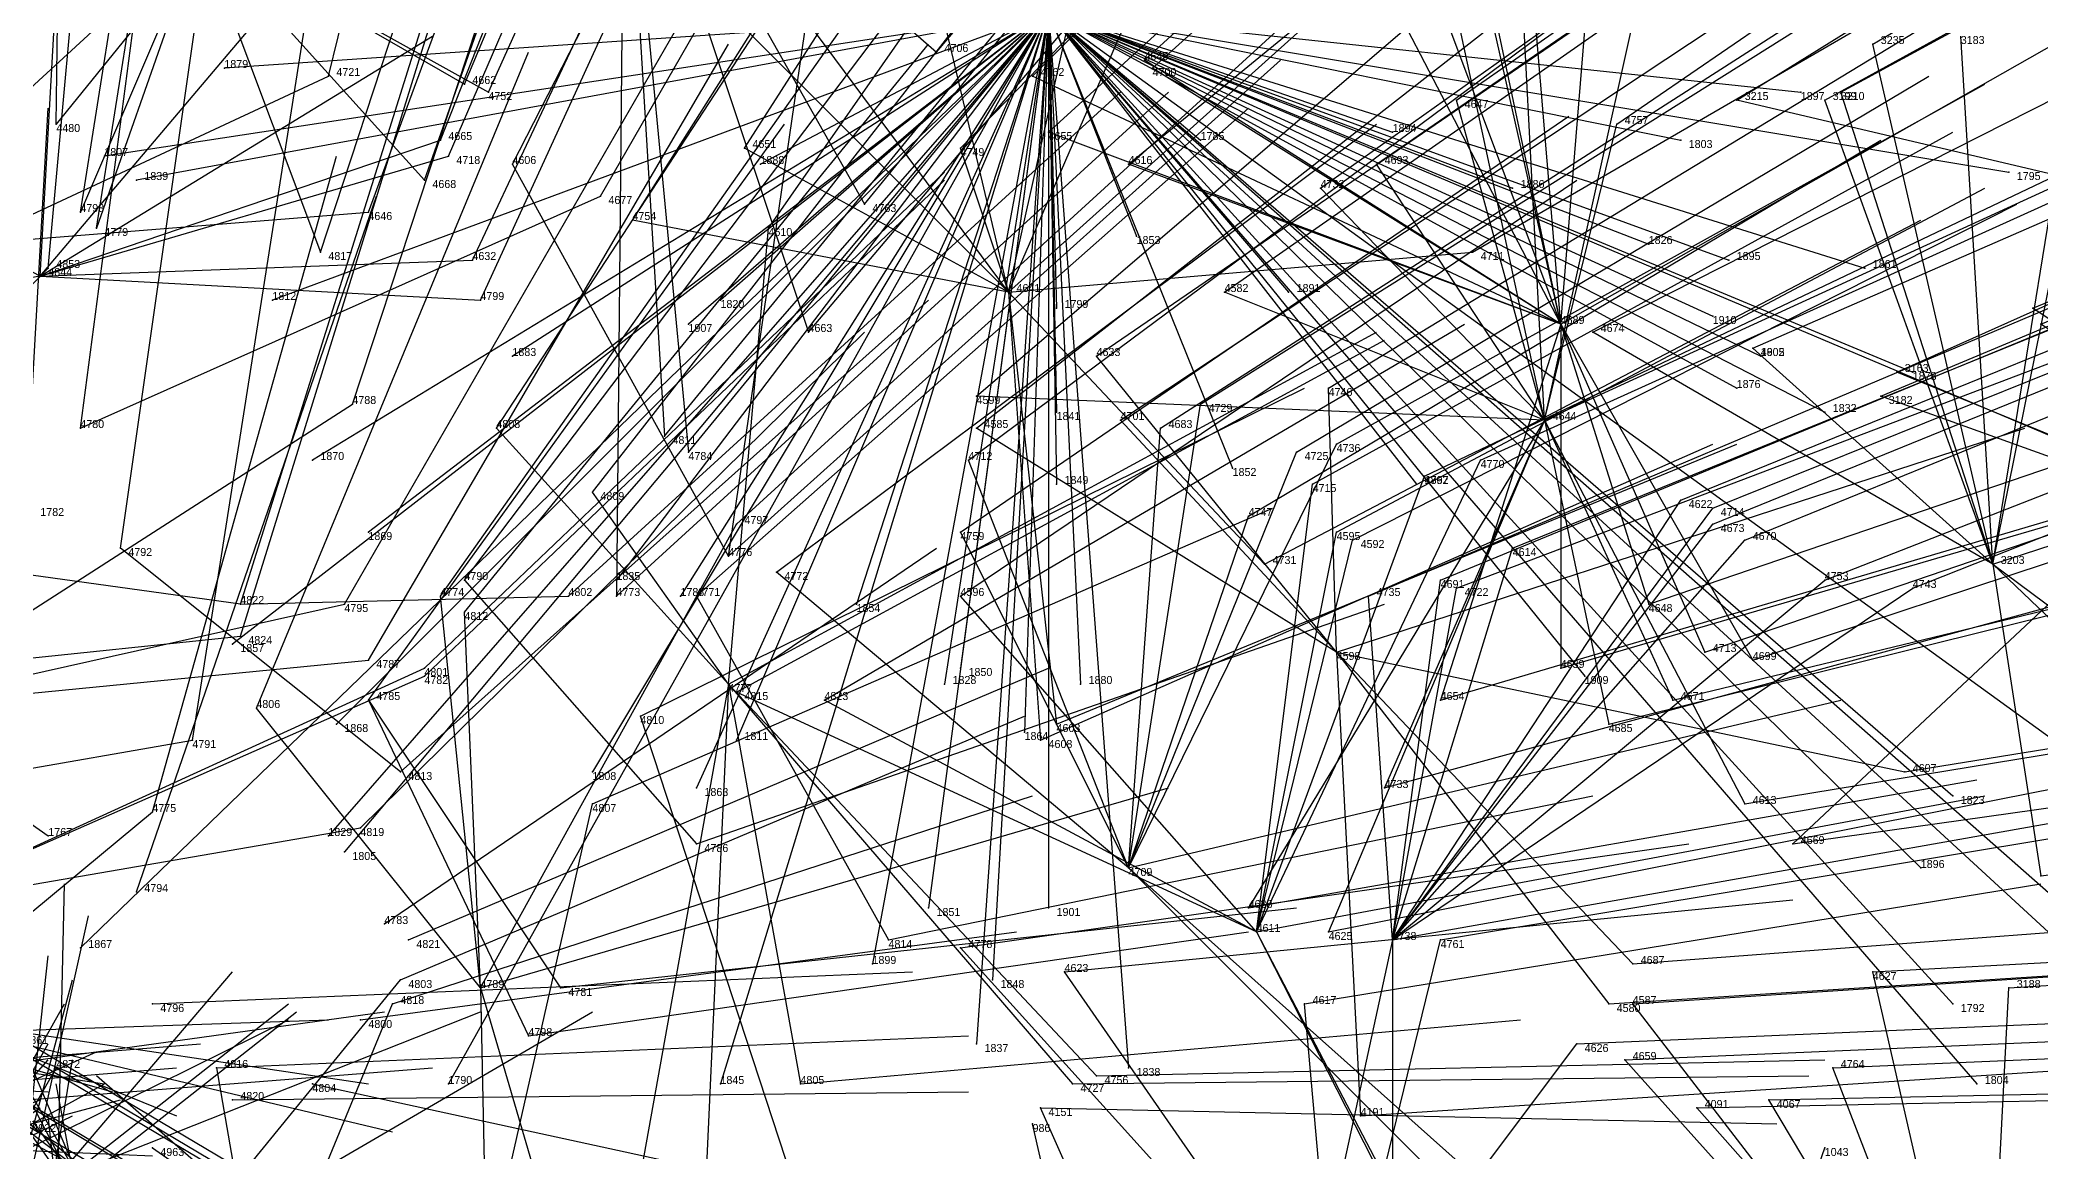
# Model space of a CAD drawing. Extents: x -0.5 to 0.59, y -0.5 to 0.58.
# Drawn here: x 0.001 to 0.251, y -0.0025 to 0.1365 of the extents above; entities that cross this region are included whole.
import ezdxf

# ---------------------------------------------------------------- set-up
doc = ezdxf.new("R2010")
doc.units = 0
for name, color, linetype in [('Facilities', 3, 'CONTINUOUS'), ('Facilities_lines', 3, 'CONTINUOUS'), ('Normals', 1, 'CONTINUOUS'), ('Source_points', 5, 'CONTINUOUS'), ('Text', 3, 'CONTINUOUS')]:
    doc.layers.add(name, color=color, linetype=linetype)

msp = doc.modelspace()

# ---------------------------------------------------------------- linework, layer by layer
at = {"layer": 'Facilities', "color": 3}
for p in [(0.001, 0.107, -0.268), (0.122, 0.105, -0.404), (0.191, 0.101, -0.54), (0.006, 0.088, -0.222), (0.189, 0.089, -0.523), (0.087, 0.072, -0.282), (0.245, 0.071, -0.639), (0.054, 0.069, -0.22), (0.026, 0.066, -0.177), (0.083, 0.067, -0.266), (0.163, 0.06, -0.433), (0.087, 0.056, -0.258), (0.042, 0.054, -0.172), (0.046, 0.045, -0.161), (0.137, 0.033, -0.351), (0.013, 0.03, -0.083), (0.044, 0.026, -0.127), (0.047, 0.024, -0.132), (0.153, 0.025, -0.388), (0.17, 0.024, -0.428), (0.056, 0.018, -0.146), (0.015, 0.016, -0.056), (0.041, 0.014, -0.109), (0.003, 0.008, -0.022), (0.023, 0.008, -0.061), (0.035, 0.006, -0.088), (0.025, 0.004, -0.064), (0.015, -0.002, -0.038)]:
    msp.add_point(p, dxfattribs=at)
at = {"layer": 'Facilities_lines', "color": 3}
for p, q in [((0.122, 0.105, -0.404), (0.155, 0.181, -0.597)), ((0.041, 0.173, -0.445), (0.003, 0.126, -0.315)), ((0.191, 0.101, -0.54), (0.197, 0.174, -0.657)), ((0.074, 0.169, -0.462), (0.073, 0.067, -0.248)), ((0.074, 0.169, -0.462), (0.097, 0.1, -0.348)), ((0.074, 0.169, -0.462), (0.113, 0.135, -0.441)), ((0.074, 0.169, -0.462), (0.104, 0.116, -0.389)), ((0.074, 0.169, -0.462), (0.082, 0.085, -0.294)), ((0.074, 0.169, -0.462), (0.079, 0.087, -0.294)), ((0.087, 0.072, -0.282), (0.101, 0.168, -0.49)), ((0.122, 0.105, -0.404), (0.109, 0.16, -0.483)), ((0.122, 0.105, -0.404), (0.134, 0.159, -0.52)), ((0.191, 0.101, -0.54), (0.18, 0.153, -0.591)), ((0.245, 0.071, -0.639), (0.262, 0.155, -0.761)), ((0.191, 0.101, -0.54), (0.165, 0.151, -0.559)), ((0.245, 0.071, -0.639), (0.258, 0.151, -0.748)), ((0.021, 0.15, -0.378), (-0.016, 0.116, -0.292)), ((0.021, 0.15, -0.378), (0.006, 0.115, -0.288)), ((0.021, 0.15, -0.378), (0.008, 0.113, -0.283)), ((0.021, 0.15, -0.378), (0.054, 0.131, -0.356)), ((0.021, 0.15, -0.378), (0.049, 0.119, -0.321)), ((0.021, 0.15, -0.378), (0.057, 0.13, -0.354)), ((0.021, 0.15, -0.378), (0.036, 0.11, -0.289)), ((0.191, 0.101, -0.54), (0.173, 0.149, -0.57)), ((0.191, 0.101, -0.54), (0.18, 0.15, -0.587)), ((0.191, 0.101, -0.54), (0.187, 0.149, -0.597)), ((0.001, 0.107, -0.268), (0.034, 0.146, -0.376)), ((0.189, 0.089, -0.523), (0.186, 0.146, -0.591)), ((-0.151, 0.145, -1.25), (0.002, 0.037, -1.25)), ((0.122, 0.105, -0.404), (0.093, 0.144, -0.429)), ((0.189, 0.089, -0.523), (0.201, 0.143, -0.616)), ((0.127, 0.14, -1.25), (0.006, 0.023, -1.25)), ((0.127, 0.14, -1.25), (0.009, 0.122, -1.25)), ((0.127, 0.14, -1.25), (0.013, 0.119, -1.25)), ((0.127, 0.14, -1.25), (0.024, 0.133, -1.25)), ((0.127, 0.14, -1.25), (0.025, 0.061, -1.25)), ((0.127, 0.14, -1.25), (0.03, 0.104, -1.25)), ((0.127, 0.14, -1.25), (0.035, 0.084, -1.25)), ((0.127, 0.14, -1.25), (0.037, 0.037, -1.25)), ((0.127, 0.14, -1.25), (0.038, 0.051, -1.25)), ((0.127, 0.14, -1.25), (0.039, 0.035, -1.25)), ((0.127, 0.14, -1.25), (0.042, 0.075, -1.25)), ((0.127, 0.14, -1.25), (0.052, 0.006, -1.25)), ((0.127, 0.14, -1.25), (0.06, 0.097, -1.25)), ((0.127, 0.14, -1.25), (0.07, 0.045, -1.25)), ((0.127, 0.14, -1.25), (0.073, 0.069, -1.25)), ((0.127, 0.14, -1.25), (0.081, 0.067, -1.25)), ((0.127, 0.14, -1.25), (0.082, 0.101, -1.25)), ((0.127, 0.14, -1.25), (0.083, 0.043, -1.25)), ((0.127, 0.14, -1.25), (0.086, 0.104, -1.25)), ((0.127, 0.14, -1.25), (0.086, 0.006, -1.25)), ((0.127, 0.14, -1.25), (0.088, 0.049, -1.25)), ((0.122, 0.105, -0.404), (0.089, 0.138, -0.41)), ((0.127, 0.14, -1.25), (0.091, 0.121, -1.25)), ((0.127, 0.14, -1.25), (0.103, 0.066, -1.25)), ((0.127, 0.14, -1.25), (0.105, 0.021, -1.25)), ((0.127, 0.14, -1.25), (0.112, 0.028, -1.25)), ((0.127, 0.14, -1.25), (0.114, 0.056, -1.25)), ((0.127, 0.14, -1.25), (0.116, 0.058, -1.25)), ((0.127, 0.14, -1.25), (0.118, 0.011, -1.25)), ((0.127, 0.14, -1.25), (0.12, 0.019, -1.25)), ((0.127, 0.14, -1.25), (0.124, 0.05, -1.25)), ((0.127, 0.14, -1.25), (0.146, 0.124, -1.25)), ((0.127, 0.14, -1.25), (0.24, 0.016, -1.25)), ((0.127, 0.14, -1.25), (0.253, 0.024, -1.25)), ((0.127, 0.14, -1.25), (0.247, 0.12, -1.25)), ((0.127, 0.14, -1.25), (0.128, 0.103, -1.25)), ((0.127, 0.14, -1.25), (0.206, 0.124, -1.25)), ((0.127, 0.14, -1.25), (0.243, 0.006, -1.25)), ((0.127, 0.14, -1.25), (0.24, 0.042, -1.25)), ((0.127, 0.14, -1.25), (0.202, 0.111, -1.25)), ((0.127, 0.14, -1.25), (0.224, 0.09, -1.25)), ((0.127, 0.14, -1.25), (0.137, 0.008, -1.25)), ((0.127, 0.14, -1.25), (0.128, 0.09, -1.25)), ((0.127, 0.14, -1.25), (0.128, 0.081, -1.25)), ((0.127, 0.14, -1.25), (0.15, 0.083, -1.25)), ((0.127, 0.14, -1.25), (0.138, 0.112, -1.25)), ((0.127, 0.14, -1.25), (0.229, 0.108, -1.25)), ((0.127, 0.14, -1.25), (0.213, 0.093, -1.25)), ((0.127, 0.14, -1.25), (0.235, 0.095, -1.25)), ((0.127, 0.14, -1.25), (0.131, 0.056, -1.25)), ((0.127, 0.14, -1.25), (0.254, 0.048, -1.25)), ((0.127, 0.14, -1.25), (0.185, 0.118, -1.25)), ((0.127, 0.14, -1.25), (0.257, 0.085, -1.25)), ((0.127, 0.14, -1.25), (0.157, 0.105, -1.25)), ((0.127, 0.14, -1.25), (0.173, 0.081, -1.25)), ((0.127, 0.14, -1.25), (0.17, 0.125, -1.25)), ((0.127, 0.14, -1.25), (0.212, 0.109, -1.25)), ((0.127, 0.14, -1.25), (0.236, 0.033, -1.25)), ((0.127, 0.14, -1.25), (0.221, 0.13, -1.25)), ((0.127, 0.14, -1.25), (0.127, 0.028, -1.25)), ((0.127, 0.14, -1.25), (0.253, 0.029, -1.25)), ((0.127, 0.14, -1.25), (0.216, 0.097, -1.25)), ((0.127, 0.14, -1.25), (0.194, 0.057, -1.25)), ((0.127, 0.14, -1.25), (0.21, 0.102, -1.25)), ((0.189, 0.089, -0.523), (0.178, 0.14, -0.567)), ((0.001, 0.107, -0.268), (0.05, 0.137, -0.365)), ((0.245, 0.071, -0.639), (0.23, 0.136, -0.668)), ((0.245, 0.071, -0.639), (0.241, 0.137, -0.692)), ((0.191, 0.101, -0.54), (0.139, 0.134, -0.482)), ((0.191, 0.101, -0.54), (0.14, 0.133, -0.482)), ((-0.008, 0.111, -0.278), (0.037, 0.132, -0.343)), ((0.191, 0.101, -0.54), (0.125, 0.132, -0.455)), ((0.001, 0.107, -0.268), (-0.04, 0.128, -0.334)), ((0.189, 0.089, -0.523), (0.178, 0.129, -0.549)), ((0.285, 0.112, -0.765), (0.213, 0.129, -0.623)), ((0.245, 0.071, -0.639), (0.224, 0.129, -0.647)), ((0.245, 0.071, -0.639), (0.226, 0.13, -0.65)), ((0.189, 0.089, -0.523), (0.198, 0.126, -0.588)), ((0.001, 0.107, -0.268), (0.051, 0.124, -0.337)), ((0.122, 0.105, -0.404), (0.089, 0.123, -0.38)), ((0.122, 0.105, -0.404), (0.116, 0.123, -0.421)), ((0.191, 0.101, -0.54), (0.127, 0.125, -0.445)), ((0.001, 0.107, -0.268), (0.052, 0.122, -0.331)), ((0.087, 0.072, -0.282), (0.06, 0.121, -0.339)), ((0.191, 0.101, -0.54), (0.137, 0.121, -0.457)), ((0.189, 0.089, -0.523), (0.168, 0.121, -0.519)), ((0.189, 0.089, -0.523), (0.161, 0.118, -0.499)), ((0.006, 0.088, -0.222), (0.071, 0.117, -0.342)), ((-0.008, 0.111, -0.278), (0.042, 0.115, -0.305)), ((0.122, 0.105, -0.404), (0.075, 0.114, -0.342)), ((0.087, 0.056, -0.258), (0.092, 0.113, -0.363)), ((-0.048, 0.057, -0.188), (0.002, 0.108, -0.27)), ((0.001, 0.107, -0.268), (0.055, 0.109, -0.306)), ((0.122, 0.105, -0.404), (0.18, 0.11, -0.528)), ((0.001, 0.107, -0.268), (-0.051, 0.098, -0.277)), ((0.001, 0.107, -0.268), (0.056, 0.104, -0.296)), ((0.122, 0.105, -0.404), (0.128, 0.051, -0.343)), ((0.122, 0.105, -0.404), (0.126, 0.049, -0.338)), ((0.122, 0.105, -0.404), (0.154, 0.071, -0.424)), ((0.189, 0.089, -0.523), (0.149, 0.105, -0.456)), ((0.306, 0.065, -0.783), (0.25, 0.103, -0.676)), ((0.191, 0.101, -0.54), (0.176, 0.054, -0.461)), ((0.191, 0.101, -0.54), (0.191, 0.058, -0.498)), ((0.191, 0.101, -0.54), (0.202, 0.066, -0.531)), ((0.191, 0.101, -0.54), (0.215, 0.059, -0.557)), ((0.191, 0.101, -0.54), (0.209, 0.06, -0.545)), ((0.306, 0.065, -0.783), (0.251, 0.101, -0.675)), ((0.245, 0.071, -0.639), (0.195, 0.1, -0.549)), ((0.245, 0.071, -0.639), (0.215, 0.098, -0.591)), ((0.163, 0.06, -0.433), (0.133, 0.097, -0.411)), ((0.163, 0.06, -0.433), (0.162, 0.093, -0.466)), ((0.306, 0.065, -0.783), (0.233, 0.095, -0.63)), ((-0.019, 0.053, -0.141), (0.04, 0.091, -0.249)), ((0.189, 0.089, -0.523), (0.118, 0.092, -0.373)), ((0.137, 0.033, -0.351), (0.146, 0.091, -0.43)), ((0.306, 0.065, -0.783), (0.231, 0.092, -0.622)), ((0.087, 0.056, -0.258), (0.058, 0.088, -0.264)), ((0.163, 0.06, -0.433), (0.118, 0.088, -0.369)), ((0.163, 0.06, -0.433), (0.136, 0.089, -0.406)), ((0.137, 0.033, -0.351), (0.141, 0.088, -0.417)), ((0.189, 0.089, -0.523), (0.152, 0.028, -0.386)), ((0.189, 0.089, -0.523), (0.162, 0.025, -0.408)), ((0.189, 0.089, -0.523), (0.169, 0.043, -0.436)), ((0.189, 0.089, -0.523), (0.214, 0.041, -0.545)), ((0.189, 0.089, -0.523), (0.205, 0.054, -0.531)), ((0.189, 0.089, -0.523), (0.197, 0.051, -0.507)), ((0.137, 0.033, -0.351), (0.163, 0.086, -0.461)), ((0.137, 0.033, -0.351), (0.117, 0.084, -0.36)), ((0.137, 0.033, -0.351), (0.158, 0.085, -0.449)), ((0.153, 0.025, -0.388), (0.181, 0.084, -0.498)), ((0.153, 0.025, -0.388), (0.174, 0.082, -0.48)), ((0.153, 0.025, -0.388), (0.16, 0.081, -0.448)), ((0.268, 0.081, -0.699), (0.22, 0.036, -0.558)), ((0.087, 0.056, -0.258), (0.07, 0.08, -0.265)), ((0.17, 0.024, -0.428), (0.206, 0.079, -0.552)), ((0.17, 0.024, -0.428), (0.21, 0.078, -0.561)), ((0.056, 0.018, -0.146), (0.088, 0.076, -0.291)), ((0.137, 0.033, -0.351), (0.152, 0.077, -0.426)), ((0.17, 0.024, -0.428), (0.21, 0.076, -0.559)), ((0.026, 0.066, -0.177), (-0.025, 0.073, -0.192)), ((0.046, 0.045, -0.161), (0.011, 0.073, -0.184)), ((0.137, 0.033, -0.351), (0.116, 0.075, -0.344)), ((0.153, 0.025, -0.388), (0.163, 0.075, -0.447)), ((0.153, 0.025, -0.388), (0.165, 0.074, -0.453)), ((0.17, 0.024, -0.428), (0.214, 0.074, -0.567)), ((0.17, 0.024, -0.428), (0.185, 0.073, -0.497)), ((0.245, 0.071, -0.639), (0.292, 0.026, -0.733)), ((0.245, 0.071, -0.639), (0.296, 0.033, -0.746)), ((0.245, 0.071, -0.639), (0.251, 0.032, -0.633)), ((0.054, 0.069, -0.22), (0.083, 0.036, -0.226)), ((0.137, 0.033, -0.351), (0.093, 0.07, -0.291)), ((0.17, 0.024, -0.428), (0.176, 0.069, -0.472)), ((0.17, 0.024, -0.428), (0.224, 0.069, -0.586)), ((0.17, 0.024, -0.428), (0.178, 0.068, -0.477)), ((0.17, 0.024, -0.428), (0.235, 0.068, -0.611)), ((-0.019, 0.053, -0.141), (0.039, 0.066, -0.19)), ((0.026, 0.066, -0.177), (0.067, 0.067, -0.237)), ((0.056, 0.018, -0.146), (0.051, 0.067, -0.21)), ((0.083, 0.067, -0.266), (0.107, 0.024, -0.273)), ((0.153, 0.025, -0.388), (0.116, 0.067, -0.334)), ((0.17, 0.024, -0.428), (0.167, 0.067, -0.451)), ((0.056, 0.018, -0.146), (0.054, 0.065, -0.211)), ((-0.031, 0.056, -0.161), (0.026, 0.062, -0.168)), ((-0.019, 0.053, -0.141), (0.042, 0.059, -0.181)), ((-0.01, 0.031, -0.082), (0.049, 0.058, -0.189)), ((0.163, 0.06, -0.433), (0.197, 0.016, -0.495)), ((0.163, 0.06, -0.433), (0.166, 0.002, -0.414)), ((0.163, 0.06, -0.433), (0.234, 0.045, -0.596)), ((0.163, 0.06, -0.433), (0.2, 0.021, -0.503)), ((-0.01, 0.031, -0.082), (0.049, 0.057, -0.186)), ((0.087, 0.056, -0.258), (0.075, -0.011, -0.191)), ((0.087, 0.056, -0.258), (0.084, -0.01, -0.212)), ((0.087, 0.056, -0.258), (0.133, 0.007, -0.334)), ((0.087, 0.056, -0.258), (0.13, 0.006, -0.326)), ((0.087, 0.056, -0.258), (0.096, 0.006, -0.239)), ((0.056, 0.018, -0.146), (0.028, 0.053, -0.15)), ((0.042, 0.054, -0.172), (0.066, 0.018, -0.171)), ((0.042, 0.054, -0.172), (0.062, 0.012, -0.158)), ((0.153, 0.025, -0.388), (0.088, 0.055, -0.26)), ((0.153, 0.025, -0.388), (0.099, 0.054, -0.282)), ((0.095, -0.006, -0.238), (0.076, 0.052, -0.23)), ((-0.037, 0.039, -0.134), (0.02, 0.049, -0.132)), ((0.058, -0.012, -0.149), (0.07, 0.041, -0.202)), ((-0.026, 0.006, -0.067), (0.015, 0.04, -0.107)), ((-0.017, 0.028, -0.081), (0.041, 0.038, -0.139)), ((0.137, 0.033, -0.351), (0.18, -0.01, -0.45)), ((0.137, 0.033, -0.351), (0.183, -0.008, -0.459)), ((0.163, -0.029, -0.413), (0.116, 0.023, -0.296)), ((0.153, 0.025, -0.388), (0.178, -0.024, -0.448)), ((0.153, 0.025, -0.388), (0.177, -0.021, -0.446)), ((0.17, 0.024, -0.428), (0.16, -0.022, -0.403)), ((0.163, -0.029, -0.413), (0.176, 0.024, -0.443)), ((0.17, 0.024, -0.428), (0.17, -0.02, -0.428)), ((0.006, -0.03, -0.077), (0.046, 0.019, -0.125)), ((0.056, 0.018, -0.146), (0.071, -0.033, -0.194)), ((0.056, 0.018, -0.146), (0.057, -0.03, -0.161)), ((0.163, -0.029, -0.413), (0.129, 0.02, -0.326)), ((0.244, -0.041, -0.619), (0.23, 0.02, -0.577)), ((0.244, -0.041, -0.619), (0.247, 0.018, -0.62)), ((0.024, -0.035, -0.105), (0.045, 0.016, -0.12)), ((0.163, -0.029, -0.413), (0.159, 0.016, -0.4)), ((0.244, -0.041, -0.619), (0.2, 0.016, -0.5)), ((0.163, -0.029, -0.413), (0.193, 0.011, -0.483)), ((0.003, 0.008, -0.022), (-0.001, 0.001, -0.002)), ((0.023, 0.008, -0.061), (0.036, -0.066, -0.188)), ((0.244, -0.041, -0.619), (0.199, 0.009, -0.499)), ((0.244, -0.041, -0.619), (0.225, 0.008, -0.563)), ((0.155, -0.062, -0.418), (0.126, 0.003, -0.316)), ((0.264, -0.06, -0.677), (0.208, 0.003, -0.521)), ((0.244, -0.041, -0.619), (0.217, 0.004, -0.544)), ((0.165, -0.173, -1.25), (0.125, 0.001, -1.25)), ((0.165, -0.173, -1.25), (0.224, -0.002, -1.25))]:
    msp.add_line(p, q, dxfattribs=at)
at = {"layer": 'Normals', "color": 1}
for p, q in [((0.037, 0.132, -0.343), (0.059, 0.221, -0.302)), ((0.003, 0.126, -0.315), (0.004, 0.218, -0.275)), ((0.054, 0.131, -0.356), (0.09, 0.217, -0.318)), ((0.057, 0.13, -0.354), (0.095, 0.214, -0.316)), ((0.051, 0.124, -0.337), (0.085, 0.21, -0.296)), ((0.113, 0.135, -0.441), (0.173, 0.206, -0.403)), ((0.006, 0.115, -0.288), (0.02, 0.203, -0.242)), ((0.049, 0.119, -0.321), (0.079, 0.204, -0.279)), ((0.052, 0.122, -0.331), (0.088, 0.205, -0.289)), ((0.06, 0.121, -0.339), (0.102, 0.203, -0.298)), ((0.008, 0.113, -0.283), (0.022, 0.201, -0.238)), ((0.089, 0.123, -0.38), (0.139, 0.201, -0.343)), ((0.042, 0.115, -0.305), (0.073, 0.199, -0.262)), ((0.125, 0.132, -0.455), (0.191, 0.198, -0.419)), ((0.001, 0.107, -0.268), (0.006, 0.196, -0.222)), ((0.002, 0.108, -0.27), (0.01, 0.197, -0.225)), ((0.071, 0.117, -0.342), (0.117, 0.197, -0.304)), ((0.139, 0.134, -0.482), (0.208, 0.197, -0.446)), ((0.036, 0.11, -0.289), (0.064, 0.195, -0.245)), ((0.075, 0.114, -0.342), (0.125, 0.193, -0.305)), ((0.14, 0.133, -0.482), (0.209, 0.195, -0.446)), ((0.055, 0.109, -0.306), (0.094, 0.192, -0.264)), ((0.092, 0.113, -0.363), (0.145, 0.189, -0.326)), ((0.116, 0.123, -0.421), (0.18, 0.189, -0.383)), ((0.056, 0.104, -0.296), (0.094, 0.187, -0.255)), ((0.104, 0.116, -0.389), (0.162, 0.187, -0.349)), ((0.127, 0.125, -0.445), (0.195, 0.187, -0.406)), ((0.23, 0.136, -0.668), (0.31, 0.183, -0.632)), ((0.178, 0.129, -0.549), (0.254, 0.182, -0.512)), ((0.006, 0.088, -0.222), (0.018, 0.179, -0.181)), ((0.04, 0.091, -0.249), (0.069, 0.179, -0.211)), ((0.137, 0.121, -0.457), (0.209, 0.18, -0.42)), ((0.198, 0.126, -0.588), (0.274, 0.178, -0.548)), ((0.213, 0.129, -0.623), (0.292, 0.178, -0.586)), ((0.168, 0.121, -0.519), (0.245, 0.174, -0.482)), ((0.224, 0.129, -0.647), (0.306, 0.174, -0.611)), ((0.226, 0.13, -0.65), (0.307, 0.174, -0.613)), ((0.097, 0.1, -0.348), (0.157, 0.171, -0.311)), ((0.161, 0.118, -0.499), (0.237, 0.172, -0.463)), ((0.058, 0.088, -0.264), (0.109, 0.166, -0.227)), ((0.122, 0.105, -0.404), (0.191, 0.167, -0.364)), ((0.011, 0.073, -0.184), (0.024, 0.164, -0.145)), ((0.079, 0.087, -0.294), (0.138, 0.159, -0.257)), ((0.149, 0.105, -0.456), (0.225, 0.158, -0.418)), ((0.082, 0.085, -0.294), (0.141, 0.157, -0.258)), ((0.18, 0.11, -0.528), (0.261, 0.157, -0.493)), ((0.07, 0.08, -0.265), (0.127, 0.153, -0.228)), ((0.026, 0.066, -0.177), (0.053, 0.152, -0.133)), ((0.118, 0.092, -0.373), (0.188, 0.152, -0.335)), ((0.026, 0.062, -0.168), (0.053, 0.149, -0.126)), ((0.133, 0.097, -0.411), (0.209, 0.149, -0.374)), ((0.191, 0.101, -0.54), (0.272, 0.147, -0.503)), ((0.039, 0.066, -0.19), (0.084, 0.144, -0.148)), ((0.054, 0.069, -0.22), (0.11, 0.143, -0.181)), ((0.118, 0.088, -0.369), (0.191, 0.145, -0.329)), ((0.051, 0.067, -0.21), (0.104, 0.142, -0.17)), ((0.162, 0.093, -0.466), (0.241, 0.141, -0.428)), ((0.195, 0.1, -0.549), (0.278, 0.142, -0.512)), ((0.02, 0.049, -0.132), (0.034, 0.138, -0.089)), ((0.088, 0.076, -0.291), (0.157, 0.139, -0.256)), ((0.117, 0.084, -0.36), (0.191, 0.139, -0.321)), ((0.136, 0.089, -0.406), (0.213, 0.14, -0.368)), ((0.141, 0.088, -0.417), (0.219, 0.138, -0.378)), ((0.146, 0.091, -0.43), (0.224, 0.14, -0.39)), ((0.25, 0.103, -0.676), (0.336, 0.138, -0.638)), ((0.042, 0.059, -0.181), (0.087, 0.136, -0.136)), ((0.054, 0.065, -0.211), (0.112, 0.136, -0.172)), ((0.251, 0.101, -0.675), (0.336, 0.136, -0.637)), ((0.024, 0.133, -1.25), (0.024, 0.133, -1.15)), ((0.028, 0.053, -0.15), (0.062, 0.135, -0.103)), ((0.087, 0.072, -0.282), (0.156, 0.134, -0.245)), ((0.215, 0.098, -0.591), (0.3, 0.135, -0.554)), ((0.233, 0.095, -0.63), (0.318, 0.133, -0.593)), ((0.158, 0.085, -0.449), (0.237, 0.132, -0.409)), ((0.163, 0.086, -0.461), (0.244, 0.131, -0.423)), ((-0.003, 0.039, -0.098), (0.002, 0.128, -0.052)), ((0.067, 0.067, -0.237), (0.136, 0.13, -0.202)), ((0.073, 0.067, -0.248), (0.142, 0.13, -0.212)), ((0.083, 0.067, -0.266), (0.152, 0.128, -0.228)), ((0.189, 0.089, -0.523), (0.274, 0.128, -0.486)), ((0.221, 0.13, -1.25), (0.221, 0.13, -1.15)), ((0.231, 0.092, -0.622), (0.317, 0.128, -0.585)), ((0.042, 0.054, -0.172), (0.094, 0.126, -0.126)), ((0.093, 0.07, -0.291), (0.168, 0.126, -0.255)), ((0.116, 0.075, -0.344), (0.192, 0.127, -0.305)), ((0.146, 0.124, -1.25), (0.146, 0.124, -1.15)), ((0.152, 0.077, -0.426), (0.231, 0.124, -0.386)), ((0.16, 0.081, -0.448), (0.24, 0.125, -0.409)), ((0.17, 0.125, -1.25), (0.17, 0.125, -1.15)), ((0.206, 0.124, -1.25), (0.206, 0.124, -1.15)), ((0.009, 0.122, -1.25), (0.009, 0.122, -1.15)), ((0.015, 0.04, -0.107), (0.038, 0.122, -0.055)), ((0.091, 0.121, -1.25), (0.091, 0.121, -1.15)), ((0.174, 0.082, -0.48), (0.258, 0.122, -0.443)), ((0.181, 0.084, -0.498), (0.265, 0.122, -0.461)), ((0.013, 0.119, -1.25), (0.013, 0.119, -1.15)), ((0.049, 0.058, -0.189), (0.114, 0.12, -0.145)), ((0.049, 0.057, -0.186), (0.114, 0.119, -0.143)), ((0.116, 0.067, -0.334), (0.193, 0.119, -0.297)), ((0.163, 0.075, -0.447), (0.244, 0.118, -0.409)), ((0.185, 0.118, -1.25), (0.185, 0.118, -1.15)), ((0.247, 0.12, -1.25), (0.247, 0.12, -1.15)), ((0.013, 0.03, -0.083), (0.043, 0.117, -0.042)), ((0.165, 0.074, -0.453), (0.248, 0.116, -0.415)), ((0.154, 0.071, -0.424), (0.236, 0.114, -0.387)), ((0.206, 0.079, -0.552), (0.292, 0.114, -0.515)), ((0.21, 0.078, -0.561), (0.297, 0.113, -0.524)), ((0.138, 0.112, -1.25), (0.138, 0.112, -1.15)), ((0.202, 0.111, -1.25), (0.202, 0.111, -1.15)), ((0.21, 0.076, -0.559), (0.296, 0.111, -0.522)), ((0.185, 0.073, -0.497), (0.271, 0.108, -0.46)), ((0.212, 0.109, -1.25), (0.212, 0.109, -1.15)), ((0.214, 0.074, -0.567), (0.3, 0.109, -0.53)), ((0.229, 0.108, -1.25), (0.229, 0.108, -1.15)), ((0.03, 0.104, -1.25), (0.03, 0.104, -1.15)), ((0.046, 0.045, -0.161), (0.112, 0.104, -0.115)), ((0.086, 0.104, -1.25), (0.086, 0.104, -1.15)), ((0.128, 0.103, -1.25), (0.128, 0.103, -1.15)), ((0.157, 0.105, -1.25), (0.157, 0.105, -1.15)), ((0.167, 0.067, -0.451), (0.252, 0.103, -0.412)), ((0.176, 0.069, -0.472), (0.261, 0.104, -0.434)), ((0.224, 0.069, -0.586), (0.311, 0.103, -0.55)), ((0.082, 0.101, -1.25), (0.082, 0.101, -1.15)), ((0.099, 0.054, -0.282), (0.179, 0.101, -0.244)), ((0.178, 0.068, -0.477), (0.265, 0.101, -0.439)), ((0.21, 0.102, -1.25), (0.21, 0.102, -1.15)), ((0.235, 0.068, -0.611), (0.321, 0.102, -0.574)), ((0.041, 0.038, -0.139), (0.104, 0.1, -0.092)), ((0.087, 0.056, -0.258), (0.168, 0.1, -0.22)), ((0.088, 0.055, -0.26), (0.169, 0.099, -0.221)), ((0.245, 0.071, -0.639), (0.334, 0.1, -0.603)), ((0.06, 0.097, -1.25), (0.06, 0.097, -1.15)), ((0.202, 0.066, -0.531), (0.29, 0.096, -0.495)), ((0.216, 0.097, -1.25), (0.216, 0.097, -1.15)), ((0.076, 0.052, -0.23), (0.159, 0.093, -0.193)), ((0.213, 0.093, -1.25), (0.213, 0.093, -1.15)), ((0.235, 0.095, -1.25), (0.235, 0.095, -1.15)), ((0.128, 0.09, -1.25), (0.128, 0.09, -1.15)), ((0.163, 0.06, -0.433), (0.249, 0.088, -0.392)), ((0.209, 0.06, -0.545), (0.297, 0.09, -0.507)), ((0.215, 0.059, -0.557), (0.303, 0.088, -0.52)), ((0.224, 0.09, -1.25), (0.224, 0.09, -1.15)), ((0.126, 0.049, -0.338), (0.21, 0.086, -0.299)), ((0.128, 0.051, -0.343), (0.213, 0.086, -0.305)), ((0.035, 0.084, -1.25), (0.035, 0.084, -1.15)), ((0.15, 0.083, -1.25), (0.15, 0.083, -1.15)), ((0.191, 0.058, -0.498), (0.28, 0.084, -0.461)), ((0.128, 0.081, -1.25), (0.128, 0.081, -1.15)), ((0.173, 0.081, -1.25), (0.173, 0.081, -1.15)), ((0.07, 0.041, -0.202), (0.155, 0.078, -0.164)), ((0.176, 0.054, -0.461), (0.264, 0.08, -0.421)), ((0.205, 0.054, -0.531), (0.296, 0.076, -0.494)), ((0.042, 0.075, -1.25), (0.042, 0.075, -1.15)), ((0.044, 0.026, -0.127), (0.113, 0.073, -0.073)), ((0.197, 0.051, -0.507), (0.286, 0.073, -0.469)), ((0.073, 0.069, -1.25), (0.073, 0.069, -1.15)), ((0.081, 0.067, -1.25), (0.081, 0.067, -1.15)), ((0.083, 0.036, -0.226), (0.169, 0.066, -0.185)), ((0.103, 0.066, -1.25), (0.103, 0.066, -1.15)), ((0.169, 0.043, -0.436), (0.257, 0.067, -0.395)), ((0.025, 0.061, -1.25), (0.025, 0.061, -1.15)), ((0.047, 0.024, -0.132), (0.127, 0.058, -0.082)), ((0.116, 0.058, -1.25), (0.116, 0.058, -1.15)), ((0.234, 0.045, -0.596), (0.326, 0.06, -0.56)), ((0.114, 0.056, -1.25), (0.114, 0.056, -1.15)), ((0.131, 0.056, -1.25), (0.131, 0.056, -1.15)), ((0.194, 0.057, -1.25), (0.194, 0.057, -1.15)), ((0.214, 0.041, -0.545), (0.305, 0.056, -0.507)), ((0.137, 0.033, -0.351), (0.226, 0.054, -0.311)), ((0.038, 0.051, -1.25), (0.038, 0.051, -1.15)), ((0.046, 0.019, -0.125), (0.124, 0.052, -0.071)), ((0.088, 0.049, -1.25), (0.088, 0.049, -1.15)), ((0.124, 0.05, -1.25), (0.124, 0.05, -1.15)), ((0.22, 0.036, -0.558), (0.312, 0.049, -0.52)), ((0.056, 0.018, -0.146), (0.142, 0.043, -0.103)), ((0.07, 0.045, -1.25), (0.07, 0.045, -1.15)), ((0.083, 0.043, -1.25), (0.083, 0.043, -1.15)), ((0.152, 0.028, -0.386), (0.243, 0.044, -0.348)), ((0.162, 0.025, -0.408), (0.253, 0.043, -0.371)), ((0.251, 0.032, -0.633), (0.344, 0.044, -0.597)), ((0.045, 0.016, -0.12), (0.125, 0.042, -0.066)), ((0.107, 0.024, -0.273), (0.195, 0.042, -0.23)), ((0.153, 0.025, -0.388), (0.244, 0.042, -0.35)), ((0.24, 0.042, -1.25), (0.24, 0.042, -1.15)), ((-0.051, 0.038, -0.16), (0.021, -0.016, -0.204)), ((0.17, 0.024, -0.428), (0.26, 0.04, -0.389)), ((0.176, 0.024, -0.443), (0.266, 0.039, -0.404)), ((-0.068, 0.037, -0.193), (0.018, 0.002, -0.231)), ((0.002, 0.037, -1.25), (0.002, 0.037, -1.15)), ((0.037, 0.037, -1.25), (0.037, 0.037, -1.15)), ((0.116, 0.023, -0.296), (0.207, 0.036, -0.257)), ((0.039, 0.035, -1.25), (0.039, 0.035, -1.15)), ((0.236, 0.033, -1.25), (0.236, 0.033, -1.15)), ((-0.062, 0.032, -0.174), (0.016, -0.01, -0.22)), ((0.002, -0.06, -0.151), (0.004, 0.031, -0.192)), ((0.159, 0.016, -0.4), (0.251, 0.031, -0.362)), ((-0.078, 0.03, -0.209), (0.01, 0.005, -0.25)), ((0.066, 0.018, -0.171), (0.158, 0.028, -0.134)), ((0.112, 0.028, -1.25), (0.112, 0.028, -1.15)), ((0.127, 0.028, -1.25), (0.127, 0.028, -1.15)), ((0.129, 0.02, -0.326), (0.22, 0.029, -0.285)), ((0.2, 0.021, -0.503), (0.292, 0.028, -0.465)), ((0.034, -0.027, -0.108), (-0.031, 0.026, -0.163)), ((-0.013, -0.063, -0.161), (0.007, 0.027, -0.199)), ((0.006, 0.023, -1.25), (0.006, 0.023, -1.15)), ((0.041, 0.014, -0.109), (0.123, 0.025, -0.052)), ((0.062, 0.012, -0.158), (0.152, 0.025, -0.115)), ((0.23, 0.02, -0.577), (0.323, 0.025, -0.54)), ((0.247, 0.018, -0.62), (0.34, 0.024, -0.582)), ((-0.008, -0.069, -0.175), (0.002, 0.022, -0.214)), ((0.105, 0.021, -1.25), (0.105, 0.021, -1.15)), ((0.197, 0.016, -0.495), (0.29, 0.022, -0.457)), ((0.2, 0.016, -0.5), (0.292, 0.022, -0.463)), ((-0.081, 0.02, -0.207), (0.009, 0.006, -0.249)), ((-0.045, 0.019, -0.122), (0.042, 0.006, -0.171)), ((-0.039, 0.02, -0.11), (0.045, 0, -0.16)), ((-0.033, -0.048, -0.147), (0.025, 0.02, -0.191)), ((-0.019, -0.071, -0.183), (0.005, 0.019, -0.219)), ((-0.015, 0.018, -0.059), (0.071, -0.033, -0.072)), ((0.015, 0.016, -0.056), (0.11, 0.02, -0.022)), ((0.12, 0.019, -1.25), (0.12, 0.019, -1.15)), ((-0.041, -0.064, -0.191), (0.004, 0.016, -0.23)), ((-0.038, -0.039, -0.136), (0.032, 0.016, -0.18)), ((0.24, 0.016, -1.25), (0.24, 0.016, -1.15)), ((-0.052, 0.011, -0.132), (0.037, 0.014, -0.179)), ((-0.049, -0.026, -0.139), (0.032, 0.014, -0.181)), ((-0.043, 0.003, -0.109), (0.044, 0.015, -0.156)), ((-0.037, -0.04, -0.136), (0.033, 0.015, -0.181)), ((-0.03, -0.019, -0.089), (0.056, 0.015, -0.127)), ((-0.02, 0.015, -0.063), (0.065, -0.036, -0.076)), ((-0.009, -0.031, -0.08), (0.07, 0.015, -0.121)), ((0.039, -0.064, -0.188), (-0.006, 0.015, -0.229)), ((0.036, -0.066, -0.188), (-0.006, 0.015, -0.23)), ((0.096, 0.006, -0.239), (0.186, 0.014, -0.198)), ((0.193, 0.011, -0.483), (0.286, 0.015, -0.446)), ((0.199, 0.009, -0.499), (0.292, 0.013, -0.461)), ((-0.067, 0.004, -0.168), (0.021, 0.011, -0.214)), ((-0.044, -0.07, -0.206), (0.002, 0.011, -0.243)), ((-0.013, 0.011, -0.043), (0.073, -0.04, -0.045)), ((-0.002, 0.012, -0.03), (0.084, -0.039, -0.032)), ((0.023, 0.008, -0.061), (0.117, 0.012, -0.028)), ((0.118, 0.011, -1.25), (0.118, 0.011, -1.15)), ((0.225, 0.008, -0.563), (0.318, 0.012, -0.526)), ((-0.088, 0.01, -0.221), (0.002, 0.005, -0.264)), ((-0.072, -0.026, -0.192), (0.008, 0.01, -0.24)), ((-0.069, 0.001, -0.172), (0.018, 0.008, -0.221)), ((-0.059, -0.06, -0.21), (0.002, 0.009, -0.248)), ((-0.039, 0.001, -0.098), (0.05, 0.008, -0.143)), ((-0.01, -0.083, -0.209), (0.005, 0.009, -0.245)), ((0.047, -0.065, -0.199), (-0.006, 0.01, -0.24)), ((0.047, -0.067, -0.205), (-0.006, 0.008, -0.246)), ((0.036, -0.077, -0.212), (0, 0.008, -0.252)), ((0.003, 0.008, -0.022), (0.089, -0.043, -0.024)), ((0.133, 0.007, -0.334), (0.224, 0.009, -0.292)), ((0.137, 0.008, -1.25), (0.137, 0.008, -1.15)), ((0.166, 0.002, -0.414), (0.258, 0.008, -0.377)), ((-0.069, -0.037, -0.196), (0.009, 0.006, -0.241)), ((0.02, -0.084, -0.215), (0.003, 0.006, -0.255)), ((0.077, -0.053, -0.235), (0.008, 0.007, -0.275)), ((0.035, 0.006, -0.088), (0.118, -0.012, -0.035)), ((0.052, 0.006, -1.25), (0.052, 0.006, -1.15)), ((0.086, 0.006, -1.25), (0.086, 0.006, -1.15)), ((0.13, 0.006, -0.326), (0.222, 0.007, -0.285)), ((0.217, 0.004, -0.544), (0.31, 0.006, -0.506)), ((0.243, 0.006, -1.25), (0.243, 0.006, -1.15)), ((-0.084, -0.028, -0.22), (0.001, 0.004, -0.263)), ((-0.075, -0.019, -0.195), (0.011, 0.004, -0.24)), ((-0.075, -0.046, -0.22), (0.001, 0.003, -0.262)), ((0.025, 0.004, -0.064), (0.117, 0.005, -0.024)), ((0.126, 0.003, -0.316), (0.218, 0.001, -0.276)), ((0.208, 0.003, -0.521), (0.302, 0.005, -0.485)), ((-0.076, -0.037, -0.213), (0.005, 0.002, -0.256)), ((-0.075, 0.001, -0.188), (0.015, -0.003, -0.232)), ((-0.001, 0.001, -0.002), (0.086, -0.05, -0.004)), ((0.012, -0.09, -0.226), (0.002, 0.002, -0.265)), ((0.125, 0.001, -1.25), (0.125, 0.001, -1.15)), ((0.015, -0.002, -0.038), (0.096, -0.058, -0.018)), ((0.224, -0.002, -1.25), (0.224, -0.002, -1.15))]:
    msp.add_line(p, q, dxfattribs=at)
at = {"layer": 'Source_points', "color": 5}
for p in [(0.23, 0.136, -0.668), (0.024, 0.133, -1.25), (0.113, 0.135, -0.441), (0.139, 0.134, -0.482), (0.14, 0.133, -0.482), (0.037, 0.132, -0.343), (0.054, 0.131, -0.356), (0.125, 0.132, -0.455), (0.057, 0.13, -0.354), (0.178, 0.129, -0.549), (0.213, 0.129, -0.623), (0.221, 0.13, -1.25), (0.224, 0.129, -0.647), (0.226, 0.13, -0.65), (0.003, 0.126, -0.315), (0.198, 0.126, -0.588), (0.051, 0.124, -0.337), (0.089, 0.123, -0.38), (0.116, 0.123, -0.421), (0.127, 0.125, -0.445), (0.146, 0.124, -1.25), (0.17, 0.125, -1.25), (0.206, 0.124, -1.25), (0.009, 0.122, -1.25), (0.052, 0.122, -0.331), (0.06, 0.121, -0.339), (0.091, 0.121, -1.25), (0.137, 0.121, -0.457), (0.168, 0.121, -0.519), (0.013, 0.119, -1.25), (0.049, 0.119, -0.321), (0.161, 0.118, -0.499), (0.185, 0.118, -1.25), (0.247, 0.12, -1.25), (0.071, 0.117, -0.342), (0.104, 0.116, -0.389), (0.006, 0.115, -0.288), (0.008, 0.113, -0.283), (0.042, 0.115, -0.305), (0.075, 0.114, -0.342), (0.092, 0.113, -0.363), (0.138, 0.112, -1.25), (0.202, 0.111, -1.25), (0.002, 0.108, -0.27), (0.036, 0.11, -0.289), (0.055, 0.109, -0.306), (0.18, 0.11, -0.528), (0.212, 0.109, -1.25), (0.229, 0.108, -1.25), (0.03, 0.104, -1.25), (0.056, 0.104, -0.296), (0.086, 0.104, -1.25), (0.128, 0.103, -1.25), (0.149, 0.105, -0.456), (0.157, 0.105, -1.25), (0.25, 0.103, -0.676), (0.082, 0.101, -1.25), (0.21, 0.102, -1.25), (0.251, 0.101, -0.675), (0.097, 0.1, -0.348), (0.195, 0.1, -0.549), (0.215, 0.098, -0.591), (0.06, 0.097, -1.25), (0.133, 0.097, -0.411), (0.216, 0.097, -1.25), (0.162, 0.093, -0.466), (0.213, 0.093, -1.25), (0.233, 0.095, -0.63), (0.235, 0.095, -1.25), (0.04, 0.091, -0.249), (0.118, 0.092, -0.373), (0.146, 0.091, -0.43), (0.231, 0.092, -0.622), (0.058, 0.088, -0.264), (0.118, 0.088, -0.369), (0.128, 0.09, -1.25), (0.136, 0.089, -0.406), (0.141, 0.088, -0.417), (0.224, 0.09, -1.25), (0.079, 0.087, -0.294), (0.163, 0.086, -0.461), (0.035, 0.084, -1.25), (0.082, 0.085, -0.294), (0.117, 0.084, -0.36), (0.15, 0.083, -1.25), (0.158, 0.085, -0.449), (0.181, 0.084, -0.498), (0.128, 0.081, -1.25), (0.16, 0.081, -0.448), (0.173, 0.081, -1.25), (0.174, 0.082, -0.48), (0.07, 0.08, -0.265), (0.206, 0.079, -0.552), (0.21, 0.078, -0.561), (0.088, 0.076, -0.291), (0.152, 0.077, -0.426), (0.21, 0.076, -0.559), (0.011, 0.073, -0.184), (0.042, 0.075, -1.25), (0.116, 0.075, -0.344), (0.163, 0.075, -0.447), (0.165, 0.074, -0.453), (0.185, 0.073, -0.497), (0.214, 0.074, -0.567), (0.154, 0.071, -0.424), (0.073, 0.069, -1.25), (0.093, 0.07, -0.291), (0.176, 0.069, -0.472), (0.178, 0.068, -0.477), (0.224, 0.069, -0.586), (0.235, 0.068, -0.611), (0.039, 0.066, -0.19), (0.051, 0.067, -0.21), (0.067, 0.067, -0.237), (0.073, 0.067, -0.248), (0.081, 0.067, -1.25), (0.103, 0.066, -1.25), (0.116, 0.067, -0.334), (0.167, 0.067, -0.451), (0.202, 0.066, -0.531), (0.054, 0.065, -0.211), (0.025, 0.061, -1.25), (0.026, 0.062, -0.168), (0.042, 0.059, -0.181), (0.049, 0.058, -0.189), (0.116, 0.058, -1.25), (0.191, 0.058, -0.498), (0.209, 0.06, -0.545), (0.215, 0.059, -0.557), (0.049, 0.057, -0.186), (0.114, 0.056, -1.25), (0.131, 0.056, -1.25), (0.194, 0.057, -1.25), (0.028, 0.053, -0.15), (0.088, 0.055, -0.26), (0.099, 0.054, -0.282), (0.176, 0.054, -0.461), (0.205, 0.054, -0.531), (0.038, 0.051, -1.25), (0.076, 0.052, -0.23), (0.128, 0.051, -0.343), (0.197, 0.051, -0.507), (0.02, 0.049, -0.132), (0.088, 0.049, -1.25), (0.124, 0.05, -1.25), (0.126, 0.049, -0.338), (0.07, 0.045, -1.25), (0.083, 0.043, -1.25), (0.169, 0.043, -0.436), (0.234, 0.045, -0.596), (0.07, 0.041, -0.202), (0.214, 0.041, -0.545), (0.24, 0.042, -1.25), (0.015, 0.04, -0.107), (0.041, 0.038, -0.139), (0.002, 0.037, -1.25), (0.037, 0.037, -1.25), (0.083, 0.036, -0.226), (0.22, 0.036, -0.558), (0.039, 0.035, -1.25), (0.236, 0.033, -1.25), (0.251, 0.032, -0.633), (0.112, 0.028, -1.25), (0.127, 0.028, -1.25), (0.152, 0.028, -0.386), (0.006, 0.023, -1.25), (0.107, 0.024, -0.273), (0.116, 0.023, -0.296), (0.162, 0.025, -0.408), (0.176, 0.024, -0.443), (0.105, 0.021, -1.25), (0.2, 0.021, -0.503), (0.046, 0.019, -0.125), (0.066, 0.018, -0.171), (0.12, 0.019, -1.25), (0.129, 0.02, -0.326), (0.23, 0.02, -0.577), (0.247, 0.018, -0.62), (0.045, 0.016, -0.12), (0.159, 0.016, -0.4), (0.197, 0.016, -0.495), (0.2, 0.016, -0.5), (0.24, 0.016, -1.25), (0.062, 0.012, -0.158), (0.118, 0.011, -1.25), (0.193, 0.011, -0.483), (0.137, 0.008, -1.25), (0.199, 0.009, -0.499), (0.225, 0.008, -0.563), (0.052, 0.006, -1.25), (0.086, 0.006, -1.25), (0.096, 0.006, -0.239), (0.13, 0.006, -0.326), (0.133, 0.007, -0.334), (0.243, 0.006, -1.25), (0.126, 0.003, -0.316), (0.208, 0.003, -0.521), (0.217, 0.004, -0.544), (0.125, 0.001, -1.25), (0.166, 0.002, -0.414), (0.224, -0.002, -1.25)]:
    msp.add_point(p, dxfattribs=at)

# ---------------------------------------------------------------- texts
at = {"layer": 'Text', "color": 3}
for s, p in [('4706', (0.114, 0.135, -0.441)), ('3235', (0.231, 0.136, -0.668)), ('3183', (0.241, 0.136, -0.692)), ('1879', (0.024, 0.133, -1.25)), ('4721', (0.038, 0.132, -0.343)), ('4762', (0.126, 0.132, -0.455)), ('4645', (0.139, 0.134, -0.482)), ('4700', (0.14, 0.132, -0.482)), ('4662', (0.055, 0.131, -0.356)), ('4752', (0.057, 0.129, -0.354)), ('4647', (0.179, 0.128, -0.549)), ('3215', (0.214, 0.129, -0.623)), ('1897', (0.221, 0.129, -1.25)), ('3199', (0.225, 0.129, -0.647)), ('3210', (0.226, 0.129, -0.65)), ('4480', (0.003, 0.125, -0.315)), ('1894', (0.17, 0.125, -1.25)), ('4757', (0.199, 0.126, -0.588)), ('1807', (0.009, 0.122, -1.25)), ('4665', (0.052, 0.124, -0.337)), ('4651', (0.09, 0.123, -0.38)), ('4749', (0.116, 0.122, -0.421)), ('4655', (0.127, 0.124, -0.445)), ('1785', (0.146, 0.124, -1.25)), ('1803', (0.207, 0.123, -1.25)), ('4718', (0.053, 0.121, -0.331)), ('4606', (0.06, 0.121, -0.339)), ('1888', (0.091, 0.121, -1.25)), ('4616', (0.137, 0.121, -0.457)), ('4693', (0.169, 0.121, -0.519)), ('1839', (0.014, 0.119, -1.25)), ('4668', (0.05, 0.118, -0.321)), ('4732', (0.161, 0.118, -0.499)), ('1886', (0.186, 0.118, -1.25)), ('1795', (0.248, 0.119, -1.25)), ('4793', (0.006, 0.115, -0.288)), ('4677', (0.072, 0.116, -0.342)), ('4763', (0.105, 0.115, -0.389)), ('4779', (0.009, 0.112, -0.283)), ('4646', (0.042, 0.114, -0.305)), ('4754', (0.075, 0.114, -0.342)), ('4610', (0.092, 0.112, -0.363)), ('1853', (0.138, 0.111, -1.25)), ('1826', (0.202, 0.111, -1.25)), ('4844', (0.002, 0.107, -0.268)), ('4853', (0.003, 0.108, -0.27)), ('4817', (0.037, 0.109, -0.289)), ('4632', (0.055, 0.109, -0.306)), ('4711', (0.181, 0.109, -0.528)), ('1895', (0.213, 0.109, -1.25)), ('1861', (0.23, 0.108, -1.25)), ('4641', (0.123, 0.105, -0.404)), ('4582', (0.149, 0.105, -0.456)), ('1891', (0.158, 0.105, -1.25)), ('1812', (0.03, 0.104, -1.25)), ('4799', (0.056, 0.104, -0.296)), ('1820', (0.086, 0.103, -1.25)), ('1799', (0.129, 0.103, -1.25)), ('1907', (0.082, 0.1, -1.25)), ('4663', (0.097, 0.1, -0.348)), ('4689', (0.191, 0.101, -0.54)), ('4674', (0.196, 0.1, -0.549)), ('1910', (0.21, 0.101, -1.25)), ('1883', (0.06, 0.097, -1.25)), ('4633', (0.133, 0.097, -0.411)), ('4602', (0.216, 0.097, -0.591)), ('1905', (0.216, 0.097, -1.25)), ('3163', (0.234, 0.095, -0.63)), ('4746', (0.162, 0.092, -0.466)), ('1876', (0.213, 0.093, -1.25)), ('1878', (0.235, 0.094, -1.25)), ('4788', (0.04, 0.091, -0.249)), ('4599', (0.118, 0.091, -0.373)), ('4729', (0.147, 0.09, -0.43)), ('1832', (0.225, 0.09, -1.25)), ('3182', (0.232, 0.091, -0.622)), ('4780', (0.006, 0.088, -0.222)), ('4808', (0.058, 0.088, -0.264)), ('4585', (0.119, 0.088, -0.369)), ('1841', (0.128, 0.089, -1.25)), ('4701', (0.136, 0.089, -0.406)), ('4683', (0.142, 0.088, -0.417)), ('4644', (0.19, 0.089, -0.523)), ('4811', (0.08, 0.086, -0.294)), ('4736', (0.163, 0.085, -0.461)), ('1870', (0.036, 0.084, -1.25)), ('4784', (0.082, 0.084, -0.294)), ('4712', (0.117, 0.084, -0.36)), ('1852', (0.15, 0.082, -1.25)), ('4725', (0.159, 0.084, -0.449)), ('4770', (0.181, 0.083, -0.498)), ('1849', (0.129, 0.081, -1.25)), ('4715', (0.16, 0.08, -0.448)), ('4767', (0.174, 0.081, -0.48)), ('1892', (0.174, 0.081, -1.25)), ('1782', (0.001, 0.077, -1.25)), ('4809', (0.071, 0.079, -0.265)), ('4747', (0.152, 0.077, -0.426)), ('4622', (0.207, 0.078, -0.552)), ('4714', (0.211, 0.077, -0.561)), ('4797', (0.089, 0.076, -0.291)), ('4673', (0.211, 0.075, -0.559)), ('4792', (0.012, 0.072, -0.184)), ('1869', (0.042, 0.074, -1.25)), ('4776', (0.087, 0.072, -0.282)), ('4759', (0.116, 0.074, -0.344)), ('4595', (0.163, 0.074, -0.447)), ('4592', (0.166, 0.073, -0.453)), ('4614', (0.185, 0.072, -0.497)), ('4670', (0.215, 0.074, -0.567)), ('4731', (0.155, 0.071, -0.424)), ('3203', (0.246, 0.071, -0.639)), ('4774', (0.051, 0.067, -0.21)), ('4790', (0.054, 0.069, -0.22)), ('4802', (0.067, 0.067, -0.237)), ('4773', (0.073, 0.067, -0.248)), ('1835', (0.073, 0.069, -1.25)), ('1788', (0.081, 0.067, -1.25)), ('4771', (0.083, 0.067, -0.266)), ('4772', (0.094, 0.069, -0.291)), ('4596', (0.116, 0.067, -0.334)), ('4735', (0.168, 0.067, -0.451)), ('4691', (0.176, 0.068, -0.472)), ('4722', (0.179, 0.067, -0.477)), ('4753', (0.224, 0.069, -0.586)), ('4743', (0.235, 0.068, -0.611)), ('4822', (0.026, 0.066, -0.177)), ('4795', (0.039, 0.065, -0.19)), ('1854', (0.103, 0.065, -1.25)), ('4648', (0.202, 0.065, -0.531)), ('4812', (0.054, 0.064, -0.211)), ('1857', (0.026, 0.06, -1.25)), ('4824', (0.027, 0.061, -0.168)), ('4713', (0.21, 0.06, -0.545)), ('4787', (0.043, 0.058, -0.181)), ('4801', (0.049, 0.057, -0.189)), ('1850', (0.117, 0.057, -1.25)), ('4598', (0.163, 0.059, -0.433)), ('4639', (0.191, 0.058, -0.498)), ('4699', (0.215, 0.059, -0.557)), ('4785', (0.043, 0.054, -0.172)), ('4782', (0.049, 0.056, -0.186)), ('4777', (0.087, 0.055, -0.258)), ('4815', (0.089, 0.054, -0.26)), ('4823', (0.099, 0.054, -0.282)), ('1828', (0.115, 0.056, -1.25)), ('1880', (0.132, 0.056, -1.25)), ('4654', (0.176, 0.054, -0.461)), ('1909', (0.194, 0.056, -1.25)), ('4671', (0.206, 0.054, -0.531)), ('4806', (0.028, 0.053, -0.15)), ('1868', (0.039, 0.05, -1.25)), ('4810', (0.076, 0.051, -0.23)), ('1811', (0.089, 0.049, -1.25)), ('1864', (0.124, 0.049, -1.25)), ('4603', (0.128, 0.05, -0.343)), ('4685', (0.197, 0.05, -0.507)), ('4791', (0.02, 0.048, -0.132)), ('4608', (0.127, 0.048, -0.338)), ('4813', (0.047, 0.044, -0.161)), ('1808', (0.07, 0.044, -1.25)), ('4607', (0.235, 0.045, -0.596)), ('1863', (0.084, 0.042, -1.25)), ('4733', (0.169, 0.043, -0.436)), ('4775', (0.015, 0.04, -0.107)), ('4807', (0.07, 0.04, -0.202)), ('4613', (0.215, 0.041, -0.545)), ('1823', (0.241, 0.041, -1.25)), ('1767', (0.002, 0.037, -1.25)), ('1829', (0.037, 0.037, -1.25)), ('4819', (0.041, 0.037, -0.139)), ('1805', (0.04, 0.034, -1.25)), ('4786', (0.084, 0.035, -0.226)), ('4669', (0.221, 0.036, -0.558)), ('4709', (0.137, 0.032, -0.351)), ('1896', (0.236, 0.033, -1.25)), ('4794', (0.014, 0.03, -0.083)), ('1851', (0.113, 0.027, -1.25)), ('1901', (0.128, 0.027, -1.25)), ('4638', (0.152, 0.028, -0.386)), ('4783', (0.044, 0.026, -0.127)), ('4611', (0.153, 0.025, -0.388)), ('4625', (0.162, 0.024, -0.408)), ('4738', (0.17, 0.024, -0.428)), ('1867', (0.007, 0.023, -1.25)), ('4821', (0.048, 0.023, -0.132)), ('4814', (0.107, 0.023, -0.273)), ('4778', (0.117, 0.023, -0.296)), ('4761', (0.176, 0.023, -0.443)), ('1899', (0.105, 0.021, -1.25)), ('4623', (0.129, 0.02, -0.326)), ('4687', (0.201, 0.021, -0.503)), ('4627', (0.23, 0.019, -0.577)), ('4803', (0.047, 0.018, -0.125)), ('4789', (0.056, 0.018, -0.146)), ('4781', (0.067, 0.017, -0.171)), ('1848', (0.121, 0.018, -1.25)), ('3188', (0.248, 0.018, -0.62)), ('4796', (0.016, 0.015, -0.056)), ('4818', (0.046, 0.016, -0.12)), ('4617', (0.16, 0.016, -0.4)), ('4580', (0.198, 0.015, -0.495)), ('4587', (0.2, 0.016, -0.5)), ('1792', (0.241, 0.015, -1.25)), ('4800', (0.042, 0.013, -0.109)), ('4798', (0.062, 0.012, -0.158)), ('4861', (-0.001, 0.011, -0.03)), ('1837', (0.119, 0.01, -1.25)), ('4626', (0.194, 0.01, -0.483)), ('4659', (0.2, 0.009, -0.499)), ('4872', (0.003, 0.008, -0.022)), ('4816', (0.024, 0.008, -0.061)), ('1838', (0.138, 0.007, -1.25)), ('4764', (0.226, 0.008, -0.563)), ('4820', (0.026, 0.004, -0.064)), ('4804', (0.035, 0.005, -0.088)), ('1790', (0.052, 0.006, -1.25)), ('1845', (0.086, 0.006, -1.25)), ('4805', (0.096, 0.006, -0.239)), ('4727', (0.131, 0.005, -0.326)), ('4756', (0.134, 0.006, -0.334)), ('1804', (0.244, 0.006, -1.25)), ('4151', (0.127, 0.002, -0.316)), ('4191', (0.166, 0.002, -0.414)), ('4091', (0.209, 0.003, -0.521)), ('4067', (0.218, 0.003, -0.544)), ('4922', (0, 0, -0.002)), ('986', (0.125, 0, -1.25)), ('4963', (0.016, -0.003, -0.038)), ('1043', (0.224, -0.003, -1.25))]:
    msp.add_text(s, height=0.001, dxfattribs=at).set_placement(p)

doc.saveas('drawing.dxf')
